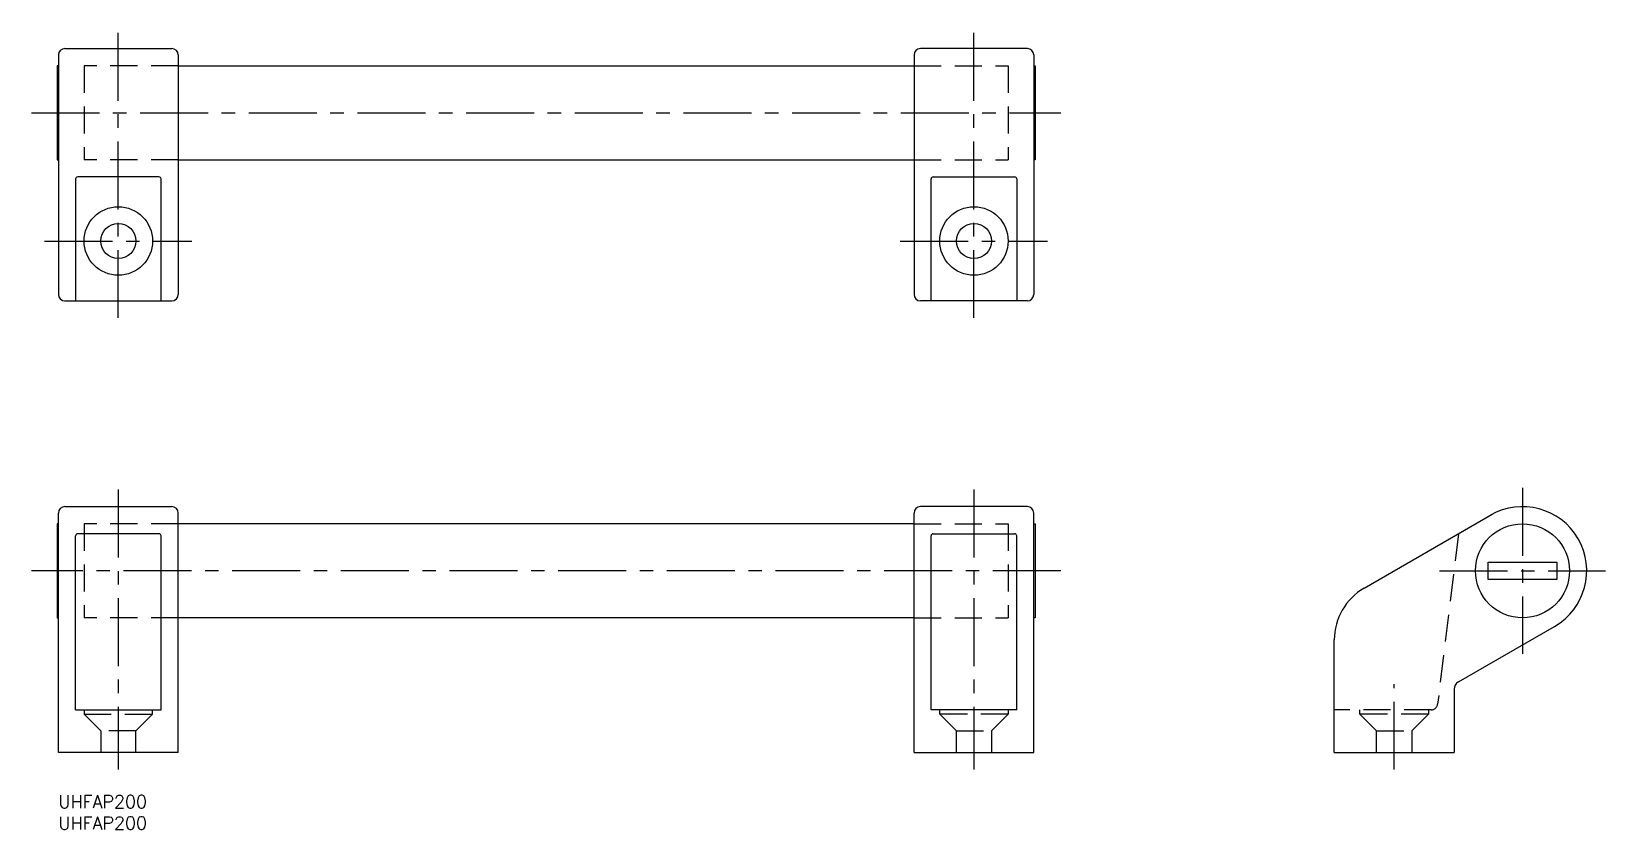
# Model space of a CAD drawing. Extents: x -6 to 362, y -8 to 179.
import ezdxf

# ---------------------------------------------------------------- set-up
doc = ezdxf.new("R2010")
doc.units = 0
doc.header["$LTSCALE"] = 0.5
doc.linetypes.add('CENTER', pattern=[50.8, 31.75, -6.35, 6.35, -6.35])
doc.linetypes.add('DASHED', pattern=[19.05, 12.7, -6.35])
for name, color, linetype in [('MSM_CENTER', 1, 'CENTER'), ('MSM_CONTINUOUS', 7, 'CONTINUOUS'), ('MSM_DASHED', 4, 'DASHED'), ('MSM_PART_NUMBER', 7, 'CONTINUOUS')]:
    doc.layers.add(name, color=color, linetype=linetype)
doc.styles.get("Standard").update_dxf_attribs({"font": 'txt.shx', "height": 3, "bigfont": 'bigfont.shx'})

# ---------------------------------------------------------------- blocks, each defined once
blk = doc.blocks.new('*U7')
at = {"layer": 'MSM_PART_NUMBER'}
blk.add_text('UHFAP200', height=3, dxfattribs=at).set_placement((0, -3))
blk = doc.blocks.new('*U8')
at = {"layer": 'MSM_PART_NUMBER'}
blk.add_text('UHFAP200', height=3, dxfattribs=at).set_placement((0, -8))

msp = doc.modelspace()

# ---------------------------------------------------------------- linework, layer by layer
at = {"layer": 'MSM_CENTER'}
for p, q in [((14, 111.62), (14, 178.62)), ((214, 111.62), (214, 178.62)), ((-6.3, 159.62), (234.3, 159.62)), ((-3.24, 129.62), (31.2, 129.62)), ((196.76, 129.62), (231.2, 129.62)), ((14, 71.5), (14, 6)), ((214, 71.5), (214, 6)), ((342.23, 71.9), (342.23, 33.1)), ((234.3, 52.5), (-6.3, 52.5)), ((322.83, 52.5), (361.63, 52.5)), ((312.23, 6), (312.23, 25.96))]:
    msp.add_line(p, q, dxfattribs=at)
at = {"layer": 'MSM_CONTINUOUS'}
for p, q in [((0, 173.12), (0, 117.12)), ((1.5, 174.62), (26.5, 174.62)), ((28, 173.12), (28, 117.12)), ((200, 173.12), (200, 117.12)), ((226.5, 174.62), (201.5, 174.62)), ((228, 173.12), (228, 117.12)), ((0, 170.62), (-0.3, 170.62)), ((-0.3, 170.62), (-0.3, 148.62)), ((28, 170.62), (200, 170.62)), ((228, 170.62), (228.3, 170.62)), ((228.3, 170.62), (228.3, 148.62)), ((-0.3, 148.62), (0, 148.62)), ((28, 148.62), (200, 148.62)), ((228.3, 148.62), (228, 148.62)), ((4, 144.12), (4, 115.62)), ((23.5, 144.62), (4.5, 144.62)), ((24, 115.62), (24, 144.12)), ((204, 115.62), (204, 144.12)), ((204.5, 144.62), (223.5, 144.62)), ((224, 144.12), (224, 115.62)), ((1.5, 115.62), (26.5, 115.62)), ((226.5, 115.62), (201.5, 115.62)), ((1.5, 67.5), (26.5, 67.5)), ((226.5, 67.5), (201.5, 67.5)), ((0, 63.5), (-0.3, 63.5)), ((-0.3, 63.5), (-0.3, 41.5)), ((0, 10), (0, 66)), ((28, 10), (28, 66)), ((200, 63.5), (28, 63.5)), ((200, 10), (200, 66)), ((228, 10), (228, 66)), ((228, 63.5), (228.3, 63.5)), ((228.3, 63.5), (228.3, 41.5)), ((305.23, 48.46), (335.17, 65.73)), ((4, 20), (4, 60.65)), ((23.5, 61.15), (4.5, 61.15)), ((24, 20), (24, 60.65)), ((204, 20), (204, 60.65)), ((204.5, 61.15), (223.5, 61.15)), ((224, 20), (224, 60.65)), ((334.23, 50.5), (334.23, 54.5)), ((334.23, 54.5), (350.23, 54.5)), ((350.23, 54.5), (350.23, 50.5)), ((350.23, 50.5), (334.23, 50.5)), ((-0.3, 41.5), (0, 41.5)), ((200, 41.5), (28, 41.5)), ((228.3, 41.5), (228, 41.5)), ((327.23, 26.52), (349.73, 39.51)), ((298.23, 10), (298.23, 36.33)), ((326.23, 24.79), (326.23, 10)), ((4, 20), (24, 20)), ((224, 20), (204, 20)), ((28, 10), (0, 10)), ((200, 10), (228, 10)), ((298.23, 10), (326.23, 10))]:
    msp.add_line(p, q, dxfattribs=at)
for centre, radius in [((14, 129.62), 8), ((214, 129.62), 8), ((14, 129.62), 4.1), ((214, 129.62), 4.1), ((342.23, 52.5), 11)]:
    msp.add_circle(centre, radius, dxfattribs=at)
for centre, radius, start, end in [((1.5, 173.12), 1.5, 90, 180), ((26.5, 173.12), 1.5, 0, 90), ((201.5, 173.12), 1.5, 90, 180), ((226.5, 173.12), 1.5, 0, 90), ((4.5, 144.12), 0.5, 90, 180), ((23.5, 144.12), 0.5, 0, 90), ((204.5, 144.12), 0.5, 90, 180), ((223.5, 144.12), 0.5, 0, 90), ((1.5, 117.12), 1.5, 180, 270), ((26.5, 117.12), 1.5, 270, 0), ((201.5, 117.12), 1.5, 180, 270), ((226.5, 117.12), 1.5, 270, 0), ((1.5, 66), 1.5, 90, 180), ((26.5, 66), 1.5, 0, 90), ((201.5, 66), 1.5, 90, 180), ((226.5, 66), 1.5, 0, 90), ((342.23, 52.5), 15, 300.0144, 120), ((4.5, 60.65), 0.5, 90, 180), ((23.5, 60.65), 0.5, 0, 90), ((204.5, 60.65), 0.5, 90, 180), ((223.5, 60.65), 0.5, 0, 90), ((312.23, 36.33), 14, 119.9887, 180), ((328.23, 24.79), 2, 120, 180)]:
    msp.add_arc(centre, radius, start, end, dxfattribs=at)
at = {"layer": 'MSM_DASHED'}
for p, q in [((6, 170.62), (6, 148.62)), ((28, 170.62), (6, 170.62)), ((200, 170.62), (222, 170.62)), ((222, 170.62), (222, 148.62)), ((28, 148.62), (6, 148.62)), ((200, 148.62), (222, 148.62)), ((6, 63.5), (6, 41.5)), ((28, 63.5), (6, 63.5)), ((200, 63.5), (222, 63.5)), ((222, 63.5), (222, 41.5)), ((327.23, 61.15), (322.39, 21.32)), ((28, 41.5), (6, 41.5)), ((200, 41.5), (222, 41.5)), ((6, 20), (6, 19)), ((6, 19), (9.9, 15.1)), ((6, 19), (22, 19)), ((18.1, 15.1), (22, 19)), ((22, 19), (22, 20)), ((206, 19), (206, 20)), ((209.9, 15.1), (206, 19)), ((222, 19), (206, 19)), ((222, 19), (218.1, 15.1)), ((222, 20), (222, 19)), ((320.9, 20), (298.23, 20)), ((304.23, 19), (304.23, 20)), ((308.13, 15.1), (304.23, 19)), ((320.23, 19), (304.23, 19)), ((320.23, 19), (316.33, 15.1)), ((320.23, 20), (320.23, 19)), ((9.9, 15.1), (9.9, 10)), ((18.1, 15.1), (9.9, 15.1)), ((18.1, 10), (18.1, 15.1)), ((209.9, 10), (209.9, 15.1)), ((209.9, 15.1), (218.1, 15.1)), ((218.1, 15.1), (218.1, 10)), ((308.13, 10), (308.13, 15.1)), ((308.13, 15.1), (316.33, 15.1)), ((316.33, 15.1), (316.33, 10))]:
    msp.add_line(p, q, dxfattribs=at)
msp.add_arc((320.9, 21.5), 1.5, 270, 353.0726, dxfattribs=at)

# ---------------------------------------------------------------- block references
at = {"layer": 'MSM_CONTINUOUS'}
for name in ['*U7', '*U8']:
    msp.add_blockref(name, (0, 0), dxfattribs=at)

doc.saveas('drawing.dxf')
